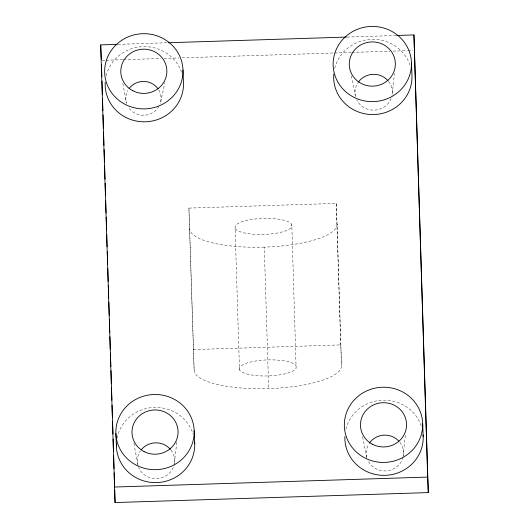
<?xml version="1.0" encoding="UTF-8"?>
<svg xmlns="http://www.w3.org/2000/svg" width="529" height="529" viewBox="0 0 529 529"><rect width="100%" height="100%" fill="white"/><g stroke="black" fill="none" stroke-linecap="round" stroke-linejoin="round"><path stroke-width="0.4" stroke-dasharray="2.65 1.98" d="M235.094 228.217L235.16 226.121A28.573 8.021 -1.8 0 1 263.707 218.404A28.573 8.021 -1.8 0 1 291.796 224.646L296.121 368.23A28.573 8.021 -1.8 0 1 267.575 375.954A28.573 8.021 -1.8 0 1 239.492 369.705L235.094 228.217A28.573 8.021 -1.8 0 0 263.184 234.466A28.573 8.021 -1.8 0 0 291.73 226.743L291.796 224.646M239.492 369.705L239.558 367.609A28.573 8.021 -1.8 0 1 268.104 359.892A28.573 8.021 -1.8 0 1 296.194 366.134M403.131 456.296L405.518 433.813M392.254 93.904L394.455 73.452M174.312 463.186L176.865 441.993M160.598 102.19L164.876 82.584M118.007 44.337L168.295 42.737M347.176 37.056L395.811 35.509M102.143 60.372L105.443 60.266M106.269 60.24L122.754 59.717M123.581 59.691L160.671 58.514M163.97 58.408L178.809 57.939M182.108 57.833L333.786 53.012M334.606 52.986L351.097 52.464M351.917 52.437L389.84 51.227M393.133 51.128L407.151 50.678M407.971 50.652L412.918 50.493M188.913 208.095L336.318 203.407L341.542 365.579A73.743 20.697 -1.8 0 1 268.672 388.603A73.743 20.697 -1.8 0 1 194.136 370.267L188.913 208.095L194.136 370.267M193.303 349.583L340.716 344.901L341.542 365.579M351.249 75.839L355.263 95.253M362.59 436.815L366.842 457.453M122.801 83.311L126.543 103.267A17.636 16.928 -2.3 0 1 127.906 90.373M133.863 443.362L137.924 465.156M336.318 203.407L340.716 344.901M337.152 224.091A73.743 20.697 -1.8 0 1 264.275 247.116L268.672 388.603M117.074 438.085A39.172 37.599 -2.3 0 1 153.536 407.469A39.172 37.599 -2.3 0 1 193.072 434.084M345.913 429.231A39.172 37.599 -2.3 0 1 382.864 400.169A39.172 37.599 -2.3 0 1 421.553 426.824M334.705 68.433A39.172 37.599 -2.3 0 1 371.662 39.377A39.172 37.599 -2.3 0 1 410.345 66.026M106.217 75.693A39.172 37.599 -2.3 0 1 143.174 46.638A39.172 37.599 -2.3 0 1 181.864 73.293M158.826 90.036A17.636 16.928 -2.3 0 1 160.181 103.605M158.965 106.322A17.636 16.928 -2.3 0 1 128.428 107.294M170.913 450A18.667 17.913 -2.3 0 1 165.055 476.364A18.667 17.913 -2.3 0 1 138.605 467.431M138.069 465.963A18.667 17.913 -2.3 0 1 140.344 450.973M399.845 442.284A18.667 17.913 -2.3 0 1 403.217 456.335M403.045 457.096A18.667 17.913 -2.3 0 1 387.063 470.823A18.667 17.913 -2.3 0 1 368.21 461.143M366.789 457.492A18.667 17.913 -2.3 0 1 368.449 444.598M388.577 81.413A18.667 17.913 -2.3 0 1 392.022 95.451M391.156 98.467A18.667 17.913 -2.3 0 1 374.32 110.144A18.667 17.913 -2.3 0 1 356.685 99.723M355.6 96.774A18.667 17.913 -2.3 0 1 358.027 82.524M264.275 247.116A73.743 20.697 -1.8 0 1 189.739 228.773"/><path stroke-width="0.79" d="M396.631 35.483L413.942 34.934L428.298 492.598L115.058 502.55L100.702 44.886L117.187 44.363M168.295 42.737L346.35 37.083M114.429 487.037L427.677 477.085L428.298 492.598M411.463 62.786A39.172 37.599 -2.3 0 1 353.742 97.204A39.172 37.599 -2.3 0 1 351.719 32.11A39.172 37.599 -2.3 0 1 411.463 62.786L411.985 75.713A39.172 37.599 -2.3 0 1 371.861 114.555A39.172 37.599 -2.3 0 1 333.779 74.106M422.671 423.584A39.172 37.599 -2.3 0 1 364.95 458.002A39.172 37.599 -2.3 0 1 362.927 392.902A39.172 37.599 -2.3 0 1 422.671 423.584L423.187 436.511M182.981 70.046A39.172 37.599 -2.3 0 1 125.254 104.464A39.172 37.599 -2.3 0 1 123.237 39.371A39.172 37.599 -2.3 0 1 182.981 70.046L183.497 82.974A39.172 37.599 -2.3 0 1 143.809 121.822A39.172 37.599 -2.3 0 1 105.231 82.193M194.183 430.844A39.172 37.599 -2.3 0 1 136.462 465.262A39.172 37.599 -2.3 0 1 134.439 400.162A39.172 37.599 -2.3 0 1 194.183 430.844L194.705 443.771M100.702 44.886L101.29 59.579M115.877 433.337L116.393 446.258M413.942 34.934L427.677 477.085M101.449 64.525L101.832 76.897M101.965 81.023L102.375 94.222M102.5 98.341L102.884 110.72M103.016 114.839L103.426 128.038M103.552 132.164L103.962 145.363M104.087 149.489L104.471 161.861M104.603 165.987L105.013 179.186M105.139 183.312L105.522 195.684M105.681 200.63L106.065 213.008M106.19 217.128L106.6 230.327M106.726 234.453L107.109 246.825M107.268 251.778L107.652 264.15M107.777 268.276L108.187 281.474M108.319 285.6L108.703 297.972M108.829 302.099L109.238 315.297M109.364 319.417L109.774 332.615M109.906 336.742L110.29 349.114M110.416 353.24L110.825 366.438M110.958 370.565L111.368 383.763M111.493 387.889L111.877 400.261M112.029 405.207L112.419 417.586M112.545 421.706L112.928 434.084M113.08 439.03L113.464 451.402M113.596 455.529L114.006 468.727M114.132 472.853L114.515 485.225M114.648 489.351L115.058 502.55M194.619 442.145A39.172 37.599 -2.3 0 1 156.286 482.607A39.172 37.599 -2.3 0 1 116.4 443.811M423.101 434.884A39.172 37.599 -2.3 0 1 384.775 475.346A39.172 37.599 -2.3 0 1 344.888 436.551M129.129 88.495A17.636 16.928 -2.3 0 1 158.019 88.786M141.303 449.696A18.667 17.913 -2.3 0 1 170.411 449.379M369.275 443.256A18.667 17.913 -2.3 0 1 398.813 441.067M358.483 81.883A18.667 17.913 -2.3 0 1 388.081 80.805M144.106 451.601A23.045 22.119 -2.3 0 0 178.061 431.36A23.045 22.119 -2.3 0 0 142.916 413.308A23.045 22.119 -2.3 0 0 144.106 451.601M132.905 90.803A23.045 22.119 -2.3 0 0 166.853 70.562A23.045 22.119 -2.3 0 0 131.714 52.516A23.045 22.119 -2.3 0 0 132.905 90.803M358.92 82.081A23.045 22.119 -2.3 0 0 395.242 66.085A23.045 22.119 -2.3 0 0 362.762 43.933A23.045 22.119 -2.3 0 0 358.92 82.081M372.595 444.34A23.045 22.119 -2.3 0 0 406.55 424.099A23.045 22.119 -2.3 0 0 371.404 406.047A23.045 22.119 -2.3 0 0 372.595 444.34"/></g></svg>
